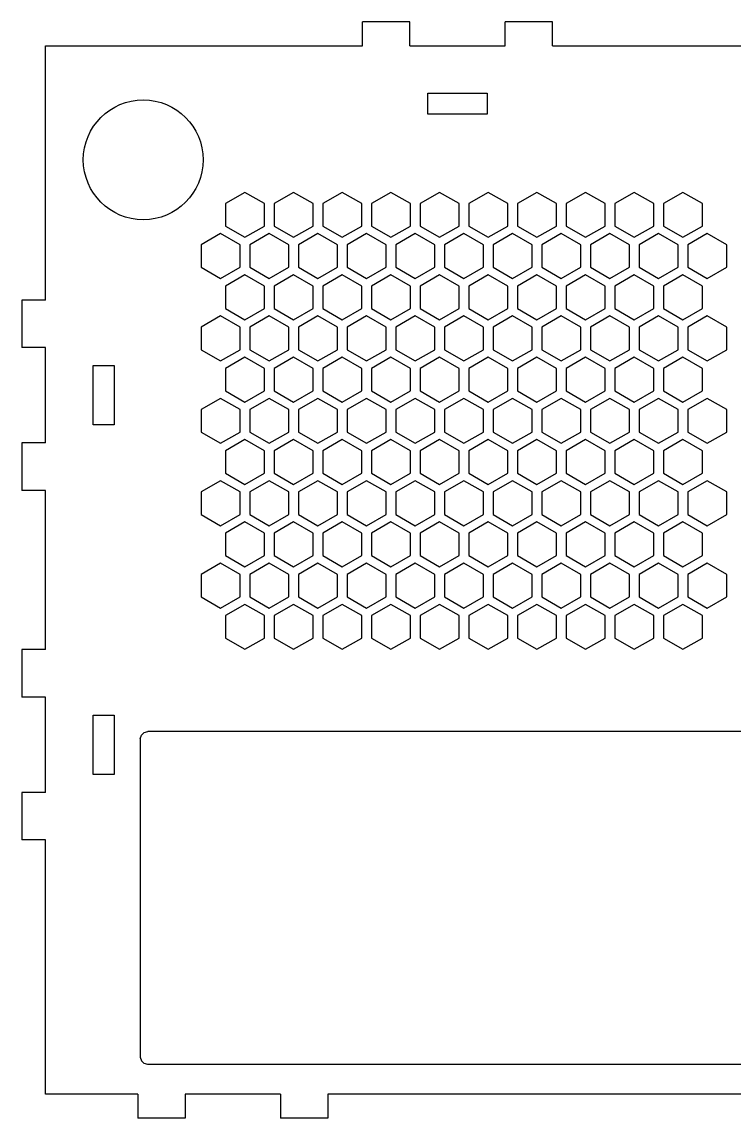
# Model space of a CAD drawing. Header units: inches. Extents: x 524 to 973, y 13 to 166.
# Drawn here: x 523.9 to 619, y 12.9 to 159.3 of the extents above; entities that cross this region are included whole.
import ezdxf

# ---------------------------------------------------------------- set-up
doc = ezdxf.new("R2010")
doc.units = ezdxf.units.IN
doc.header["$MEASUREMENT"] = 0
doc.layers.get('0').update_dxf_attribs({"true_color": 0xff5454})

msp = doc.modelspace()

# ---------------------------------------------------------------- linework, layer by layer
for p, q in [((575.71, 159.28, 0), (569.36, 159.28, 0)), ((569.36, 156.1, 0), (569.36, 159.28, 0)), ((575.71, 156.1, 0), (575.71, 159.28, 0)), ((594.76, 159.28, 0), (588.41, 159.28, 0)), ((588.41, 156.1, 0), (588.41, 159.28, 0)), ((594.76, 156.1, 0), (594.76, 159.28, 0)), ((527.06, 156.1, 0), (569.36, 156.1, 0)), ((527.06, 122.14, 0), (527.06, 156.1, 0)), ((575.71, 156.1, 0), (588.41, 156.1, 0)), ((594.76, 156.1, 0), (624.36, 156.1, 0)), ((578.09, 149.75, 0), (586.03, 149.75, 0)), ((578.09, 146.98, 0), (578.09, 149.75, 0)), ((586.03, 149.75, 0), (586.03, 146.98, 0)), ((586.03, 146.98, 0), (578.09, 146.98, 0)), ((553.67, 136.52, 0), (551.07, 135.02, 0)), ((556.27, 135.02, 0), (553.67, 136.52, 0)), ((560.17, 136.52, 0), (557.57, 135.02, 0)), ((562.77, 135.02, 0), (560.17, 136.52, 0)), ((566.67, 136.52, 0), (564.07, 135.02, 0)), ((569.27, 135.02, 0), (566.67, 136.52, 0)), ((573.17, 136.52, 0), (570.57, 135.02, 0)), ((575.77, 135.02, 0), (573.17, 136.52, 0)), ((579.67, 136.52, 0), (577.07, 135.02, 0)), ((582.27, 135.02, 0), (579.67, 136.52, 0)), ((586.17, 136.52, 0), (583.57, 135.02, 0)), ((588.77, 135.02, 0), (586.17, 136.52, 0)), ((592.67, 136.52, 0), (590.07, 135.02, 0)), ((595.27, 135.02, 0), (592.67, 136.52, 0)), ((599.17, 136.52, 0), (596.57, 135.02, 0)), ((601.77, 135.02, 0), (599.17, 136.52, 0)), ((605.67, 136.52, 0), (603.07, 135.02, 0)), ((608.27, 135.02, 0), (605.67, 136.52, 0)), ((612.17, 136.52, 0), (609.57, 135.02, 0)), ((614.77, 135.02, 0), (612.17, 136.52, 0)), ((551.07, 135.02, 0), (551.07, 132.02, 0)), ((556.27, 132.02, 0), (556.27, 135.02, 0)), ((557.57, 135.02, 0), (557.57, 132.02, 0)), ((562.77, 132.02, 0), (562.77, 135.02, 0)), ((564.07, 135.02, 0), (564.07, 132.02, 0)), ((569.27, 132.02, 0), (569.27, 135.02, 0)), ((570.57, 135.02, 0), (570.57, 132.02, 0)), ((575.77, 132.02, 0), (575.77, 135.02, 0)), ((577.07, 135.02, 0), (577.07, 132.02, 0)), ((582.27, 132.02, 0), (582.27, 135.02, 0)), ((583.57, 135.02, 0), (583.57, 132.02, 0)), ((588.77, 132.02, 0), (588.77, 135.02, 0)), ((590.07, 135.02, 0), (590.07, 132.02, 0)), ((595.27, 132.02, 0), (595.27, 135.02, 0)), ((596.57, 135.02, 0), (596.57, 132.02, 0)), ((601.77, 132.02, 0), (601.77, 135.02, 0)), ((603.07, 135.02, 0), (603.07, 132.02, 0)), ((608.27, 132.02, 0), (608.27, 135.02, 0)), ((609.57, 135.02, 0), (609.57, 132.02, 0)), ((614.77, 132.02, 0), (614.77, 135.02, 0)), ((551.07, 132.02, 0), (553.67, 130.52, 0)), ((553.67, 130.52, 0), (556.27, 132.02, 0)), ((557.57, 132.02, 0), (560.17, 130.52, 0)), ((560.17, 130.52, 0), (562.77, 132.02, 0)), ((564.07, 132.02, 0), (566.67, 130.52, 0)), ((566.67, 130.52, 0), (569.27, 132.02, 0)), ((570.57, 132.02, 0), (573.17, 130.52, 0)), ((573.17, 130.52, 0), (575.77, 132.02, 0)), ((577.07, 132.02, 0), (579.67, 130.52, 0)), ((579.67, 130.52, 0), (582.27, 132.02, 0)), ((583.57, 132.02, 0), (586.17, 130.52, 0)), ((586.17, 130.52, 0), (588.77, 132.02, 0)), ((590.07, 132.02, 0), (592.67, 130.52, 0)), ((592.67, 130.52, 0), (595.27, 132.02, 0)), ((596.57, 132.02, 0), (599.17, 130.52, 0)), ((599.17, 130.52, 0), (601.77, 132.02, 0)), ((603.07, 132.02, 0), (605.67, 130.52, 0)), ((605.67, 130.52, 0), (608.27, 132.02, 0)), ((609.57, 132.02, 0), (612.17, 130.52, 0)), ((612.17, 130.52, 0), (614.77, 132.02, 0)), ((550.42, 131.02, 0), (547.82, 129.52, 0)), ((553.02, 129.52, 0), (550.42, 131.02, 0)), ((556.92, 131.02, 0), (554.32, 129.52, 0)), ((559.52, 129.52, 0), (556.92, 131.02, 0)), ((563.42, 131.02, 0), (560.82, 129.52, 0)), ((566.02, 129.52, 0), (563.42, 131.02, 0)), ((569.92, 131.02, 0), (567.32, 129.52, 0)), ((572.52, 129.52, 0), (569.92, 131.02, 0)), ((576.42, 131.02, 0), (573.82, 129.52, 0)), ((579.02, 129.52, 0), (576.42, 131.02, 0)), ((582.92, 131.02, 0), (580.32, 129.52, 0)), ((585.52, 129.52, 0), (582.92, 131.02, 0)), ((589.42, 131.02, 0), (586.82, 129.52, 0)), ((592.02, 129.52, 0), (589.42, 131.02, 0)), ((595.92, 131.02, 0), (593.32, 129.52, 0)), ((598.52, 129.52, 0), (595.92, 131.02, 0)), ((602.42, 131.02, 0), (599.82, 129.52, 0)), ((605.02, 129.52, 0), (602.42, 131.02, 0)), ((608.92, 131.02, 0), (606.32, 129.52, 0)), ((611.52, 129.52, 0), (608.92, 131.02, 0)), ((615.42, 131.02, 0), (612.82, 129.52, 0)), ((618.02, 129.52, 0), (615.42, 131.02, 0)), ((547.82, 129.52, 0), (547.82, 126.52, 0)), ((553.02, 126.52, 0), (553.02, 129.52, 0)), ((554.32, 129.52, 0), (554.32, 126.52, 0)), ((559.52, 126.52, 0), (559.52, 129.52, 0)), ((560.82, 129.52, 0), (560.82, 126.52, 0)), ((566.02, 126.52, 0), (566.02, 129.52, 0)), ((567.32, 129.52, 0), (567.32, 126.52, 0)), ((572.52, 126.52, 0), (572.52, 129.52, 0)), ((573.82, 129.52, 0), (573.82, 126.52, 0)), ((579.02, 126.52, 0), (579.02, 129.52, 0)), ((580.32, 129.52, 0), (580.32, 126.52, 0)), ((585.52, 126.52, 0), (585.52, 129.52, 0)), ((586.82, 129.52, 0), (586.82, 126.52, 0)), ((592.02, 126.52, 0), (592.02, 129.52, 0)), ((593.32, 129.52, 0), (593.32, 126.52, 0)), ((598.52, 126.52, 0), (598.52, 129.52, 0)), ((599.82, 129.52, 0), (599.82, 126.52, 0)), ((605.02, 126.52, 0), (605.02, 129.52, 0)), ((606.32, 129.52, 0), (606.32, 126.52, 0)), ((611.52, 126.52, 0), (611.52, 129.52, 0)), ((612.82, 129.52, 0), (612.82, 126.52, 0)), ((618.02, 126.52, 0), (618.02, 129.52, 0)), ((547.82, 126.52, 0), (550.42, 125.02, 0)), ((550.42, 125.02, 0), (553.02, 126.52, 0)), ((554.32, 126.52, 0), (556.92, 125.02, 0)), ((556.92, 125.02, 0), (559.52, 126.52, 0)), ((560.82, 126.52, 0), (563.42, 125.02, 0)), ((563.42, 125.02, 0), (566.02, 126.52, 0)), ((567.32, 126.52, 0), (569.92, 125.02, 0)), ((569.92, 125.02, 0), (572.52, 126.52, 0)), ((573.82, 126.52, 0), (576.42, 125.02, 0)), ((576.42, 125.02, 0), (579.02, 126.52, 0)), ((580.32, 126.52, 0), (582.92, 125.02, 0)), ((582.92, 125.02, 0), (585.52, 126.52, 0)), ((586.82, 126.52, 0), (589.42, 125.02, 0)), ((589.42, 125.02, 0), (592.02, 126.52, 0)), ((593.32, 126.52, 0), (595.92, 125.02, 0)), ((595.92, 125.02, 0), (598.52, 126.52, 0)), ((599.82, 126.52, 0), (602.42, 125.02, 0)), ((602.42, 125.02, 0), (605.02, 126.52, 0)), ((606.32, 126.52, 0), (608.92, 125.02, 0)), ((608.92, 125.02, 0), (611.52, 126.52, 0)), ((612.82, 126.52, 0), (615.42, 125.02, 0)), ((615.42, 125.02, 0), (618.02, 126.52, 0)), ((553.67, 125.52, 0), (551.07, 124.02, 0)), ((556.27, 124.02, 0), (553.67, 125.52, 0)), ((560.17, 125.52, 0), (557.57, 124.02, 0)), ((562.77, 124.02, 0), (560.17, 125.52, 0)), ((566.67, 125.52, 0), (564.07, 124.02, 0)), ((569.27, 124.02, 0), (566.67, 125.52, 0)), ((573.17, 125.52, 0), (570.57, 124.02, 0)), ((575.77, 124.02, 0), (573.17, 125.52, 0)), ((579.67, 125.52, 0), (577.07, 124.02, 0)), ((582.27, 124.02, 0), (579.67, 125.52, 0)), ((586.17, 125.52, 0), (583.57, 124.02, 0)), ((588.77, 124.02, 0), (586.17, 125.52, 0)), ((592.67, 125.52, 0), (590.07, 124.02, 0)), ((595.27, 124.02, 0), (592.67, 125.52, 0)), ((599.17, 125.52, 0), (596.57, 124.02, 0)), ((601.77, 124.02, 0), (599.17, 125.52, 0)), ((605.67, 125.52, 0), (603.07, 124.02, 0)), ((608.27, 124.02, 0), (605.67, 125.52, 0)), ((612.17, 125.52, 0), (609.57, 124.02, 0)), ((614.77, 124.02, 0), (612.17, 125.52, 0)), ((551.07, 124.02, 0), (551.07, 121.02, 0)), ((556.27, 121.02, 0), (556.27, 124.02, 0)), ((557.57, 124.02, 0), (557.57, 121.02, 0)), ((562.77, 121.02, 0), (562.77, 124.02, 0)), ((564.07, 124.02, 0), (564.07, 121.02, 0)), ((569.27, 121.02, 0), (569.27, 124.02, 0)), ((570.57, 124.02, 0), (570.57, 121.02, 0)), ((575.77, 121.02, 0), (575.77, 124.02, 0)), ((577.07, 124.02, 0), (577.07, 121.02, 0)), ((582.27, 121.02, 0), (582.27, 124.02, 0)), ((583.57, 124.02, 0), (583.57, 121.02, 0)), ((588.77, 121.02, 0), (588.77, 124.02, 0)), ((590.07, 124.02, 0), (590.07, 121.02, 0)), ((595.27, 121.02, 0), (595.27, 124.02, 0)), ((596.57, 124.02, 0), (596.57, 121.02, 0)), ((601.77, 121.02, 0), (601.77, 124.02, 0)), ((603.07, 124.02, 0), (603.07, 121.02, 0)), ((608.27, 121.02, 0), (608.27, 124.02, 0)), ((609.57, 124.02, 0), (609.57, 121.02, 0)), ((614.77, 121.02, 0), (614.77, 124.02, 0)), ((527.06, 122.14, 0), (523.89, 122.14, 0)), ((523.89, 122.14, 0), (523.89, 115.79, 0)), ((550.42, 120.02, 0), (547.82, 118.52, 0)), ((553.02, 118.52, 0), (550.42, 120.02, 0)), ((551.07, 121.02, 0), (553.67, 119.52, 0)), ((553.67, 119.52, 0), (556.27, 121.02, 0)), ((556.92, 120.02, 0), (554.32, 118.52, 0)), ((559.52, 118.52, 0), (556.92, 120.02, 0)), ((557.57, 121.02, 0), (560.17, 119.52, 0)), ((560.17, 119.52, 0), (562.77, 121.02, 0)), ((563.42, 120.02, 0), (560.82, 118.52, 0)), ((566.02, 118.52, 0), (563.42, 120.02, 0)), ((564.07, 121.02, 0), (566.67, 119.52, 0)), ((566.67, 119.52, 0), (569.27, 121.02, 0)), ((569.92, 120.02, 0), (567.32, 118.52, 0)), ((572.52, 118.52, 0), (569.92, 120.02, 0)), ((570.57, 121.02, 0), (573.17, 119.52, 0)), ((573.17, 119.52, 0), (575.77, 121.02, 0)), ((576.42, 120.02, 0), (573.82, 118.52, 0)), ((579.02, 118.52, 0), (576.42, 120.02, 0)), ((577.07, 121.02, 0), (579.67, 119.52, 0)), ((579.67, 119.52, 0), (582.27, 121.02, 0)), ((582.92, 120.02, 0), (580.32, 118.52, 0)), ((585.52, 118.52, 0), (582.92, 120.02, 0)), ((583.57, 121.02, 0), (586.17, 119.52, 0)), ((586.17, 119.52, 0), (588.77, 121.02, 0)), ((589.42, 120.02, 0), (586.82, 118.52, 0)), ((592.02, 118.52, 0), (589.42, 120.02, 0)), ((590.07, 121.02, 0), (592.67, 119.52, 0)), ((592.67, 119.52, 0), (595.27, 121.02, 0)), ((595.92, 120.02, 0), (593.32, 118.52, 0)), ((598.52, 118.52, 0), (595.92, 120.02, 0)), ((596.57, 121.02, 0), (599.17, 119.52, 0)), ((599.17, 119.52, 0), (601.77, 121.02, 0)), ((602.42, 120.02, 0), (599.82, 118.52, 0)), ((605.02, 118.52, 0), (602.42, 120.02, 0)), ((603.07, 121.02, 0), (605.67, 119.52, 0)), ((605.67, 119.52, 0), (608.27, 121.02, 0)), ((608.92, 120.02, 0), (606.32, 118.52, 0)), ((611.52, 118.52, 0), (608.92, 120.02, 0)), ((609.57, 121.02, 0), (612.17, 119.52, 0)), ((612.17, 119.52, 0), (614.77, 121.02, 0)), ((615.42, 120.02, 0), (612.82, 118.52, 0)), ((618.02, 118.52, 0), (615.42, 120.02, 0)), ((547.82, 118.52, 0), (547.82, 115.52, 0)), ((553.02, 115.52, 0), (553.02, 118.52, 0)), ((554.32, 118.52, 0), (554.32, 115.52, 0)), ((559.52, 115.52, 0), (559.52, 118.52, 0)), ((560.82, 118.52, 0), (560.82, 115.52, 0)), ((566.02, 115.52, 0), (566.02, 118.52, 0)), ((567.32, 118.52, 0), (567.32, 115.52, 0)), ((572.52, 115.52, 0), (572.52, 118.52, 0)), ((573.82, 118.52, 0), (573.82, 115.52, 0)), ((579.02, 115.52, 0), (579.02, 118.52, 0)), ((580.32, 118.52, 0), (580.32, 115.52, 0)), ((585.52, 115.52, 0), (585.52, 118.52, 0)), ((586.82, 118.52, 0), (586.82, 115.52, 0)), ((592.02, 115.52, 0), (592.02, 118.52, 0)), ((593.32, 118.52, 0), (593.32, 115.52, 0)), ((598.52, 115.52, 0), (598.52, 118.52, 0)), ((599.82, 118.52, 0), (599.82, 115.52, 0)), ((605.02, 115.52, 0), (605.02, 118.52, 0)), ((606.32, 118.52, 0), (606.32, 115.52, 0)), ((611.52, 115.52, 0), (611.52, 118.52, 0)), ((612.82, 118.52, 0), (612.82, 115.52, 0)), ((618.02, 115.52, 0), (618.02, 118.52, 0)), ((527.06, 115.79, 0), (523.89, 115.79, 0)), ((527.06, 103.09, 0), (527.06, 115.79, 0)), ((547.82, 115.52, 0), (550.42, 114.02, 0)), ((550.42, 114.02, 0), (553.02, 115.52, 0)), ((553.67, 114.52, 0), (551.07, 113.02, 0)), ((556.27, 113.02, 0), (553.67, 114.52, 0)), ((554.32, 115.52, 0), (556.92, 114.02, 0)), ((556.92, 114.02, 0), (559.52, 115.52, 0)), ((560.17, 114.52, 0), (557.57, 113.02, 0)), ((562.77, 113.02, 0), (560.17, 114.52, 0)), ((560.82, 115.52, 0), (563.42, 114.02, 0)), ((563.42, 114.02, 0), (566.02, 115.52, 0)), ((566.67, 114.52, 0), (564.07, 113.02, 0)), ((569.27, 113.02, 0), (566.67, 114.52, 0)), ((567.32, 115.52, 0), (569.92, 114.02, 0)), ((569.92, 114.02, 0), (572.52, 115.52, 0)), ((573.17, 114.52, 0), (570.57, 113.02, 0)), ((575.77, 113.02, 0), (573.17, 114.52, 0)), ((573.82, 115.52, 0), (576.42, 114.02, 0)), ((576.42, 114.02, 0), (579.02, 115.52, 0)), ((579.67, 114.52, 0), (577.07, 113.02, 0)), ((582.27, 113.02, 0), (579.67, 114.52, 0)), ((580.32, 115.52, 0), (582.92, 114.02, 0)), ((582.92, 114.02, 0), (585.52, 115.52, 0)), ((586.17, 114.52, 0), (583.57, 113.02, 0)), ((588.77, 113.02, 0), (586.17, 114.52, 0)), ((586.82, 115.52, 0), (589.42, 114.02, 0)), ((589.42, 114.02, 0), (592.02, 115.52, 0)), ((592.67, 114.52, 0), (590.07, 113.02, 0)), ((595.27, 113.02, 0), (592.67, 114.52, 0)), ((593.32, 115.52, 0), (595.92, 114.02, 0)), ((595.92, 114.02, 0), (598.52, 115.52, 0)), ((599.17, 114.52, 0), (596.57, 113.02, 0)), ((601.77, 113.02, 0), (599.17, 114.52, 0)), ((599.82, 115.52, 0), (602.42, 114.02, 0)), ((602.42, 114.02, 0), (605.02, 115.52, 0)), ((605.67, 114.52, 0), (603.07, 113.02, 0)), ((608.27, 113.02, 0), (605.67, 114.52, 0)), ((606.32, 115.52, 0), (608.92, 114.02, 0)), ((608.92, 114.02, 0), (611.52, 115.52, 0)), ((612.17, 114.52, 0), (609.57, 113.02, 0)), ((614.77, 113.02, 0), (612.17, 114.52, 0)), ((612.82, 115.52, 0), (615.42, 114.02, 0)), ((615.42, 114.02, 0), (618.02, 115.52, 0)), ((533.41, 105.47, 0), (533.41, 113.41, 0)), ((533.41, 113.41, 0), (536.19, 113.41, 0)), ((536.19, 113.41, 0), (536.19, 105.47, 0)), ((551.07, 113.02, 0), (551.07, 110.02, 0)), ((556.27, 110.02, 0), (556.27, 113.02, 0)), ((557.57, 113.02, 0), (557.57, 110.02, 0)), ((562.77, 110.02, 0), (562.77, 113.02, 0)), ((564.07, 113.02, 0), (564.07, 110.02, 0)), ((569.27, 110.02, 0), (569.27, 113.02, 0)), ((570.57, 113.02, 0), (570.57, 110.02, 0)), ((575.77, 110.02, 0), (575.77, 113.02, 0)), ((577.07, 113.02, 0), (577.07, 110.02, 0)), ((582.27, 110.02, 0), (582.27, 113.02, 0)), ((583.57, 113.02, 0), (583.57, 110.02, 0)), ((588.77, 110.02, 0), (588.77, 113.02, 0)), ((590.07, 113.02, 0), (590.07, 110.02, 0)), ((595.27, 110.02, 0), (595.27, 113.02, 0)), ((596.57, 113.02, 0), (596.57, 110.02, 0)), ((601.77, 110.02, 0), (601.77, 113.02, 0)), ((603.07, 113.02, 0), (603.07, 110.02, 0)), ((608.27, 110.02, 0), (608.27, 113.02, 0)), ((609.57, 113.02, 0), (609.57, 110.02, 0)), ((614.77, 110.02, 0), (614.77, 113.02, 0)), ((551.07, 110.02, 0), (553.67, 108.52, 0)), ((553.67, 108.52, 0), (556.27, 110.02, 0)), ((557.57, 110.02, 0), (560.17, 108.52, 0)), ((560.17, 108.52, 0), (562.77, 110.02, 0)), ((564.07, 110.02, 0), (566.67, 108.52, 0)), ((566.67, 108.52, 0), (569.27, 110.02, 0)), ((570.57, 110.02, 0), (573.17, 108.52, 0)), ((573.17, 108.52, 0), (575.77, 110.02, 0)), ((577.07, 110.02, 0), (579.67, 108.52, 0)), ((579.67, 108.52, 0), (582.27, 110.02, 0)), ((583.57, 110.02, 0), (586.17, 108.52, 0)), ((586.17, 108.52, 0), (588.77, 110.02, 0)), ((590.07, 110.02, 0), (592.67, 108.52, 0)), ((592.67, 108.52, 0), (595.27, 110.02, 0)), ((596.57, 110.02, 0), (599.17, 108.52, 0)), ((599.17, 108.52, 0), (601.77, 110.02, 0)), ((603.07, 110.02, 0), (605.67, 108.52, 0)), ((605.67, 108.52, 0), (608.27, 110.02, 0)), ((609.57, 110.02, 0), (612.17, 108.52, 0)), ((612.17, 108.52, 0), (614.77, 110.02, 0)), ((550.42, 109.02, 0), (547.82, 107.52, 0)), ((553.02, 107.52, 0), (550.42, 109.02, 0)), ((556.92, 109.02, 0), (554.32, 107.52, 0)), ((559.52, 107.52, 0), (556.92, 109.02, 0)), ((563.42, 109.02, 0), (560.82, 107.52, 0)), ((566.02, 107.52, 0), (563.42, 109.02, 0)), ((569.92, 109.02, 0), (567.32, 107.52, 0)), ((572.52, 107.52, 0), (569.92, 109.02, 0)), ((576.42, 109.02, 0), (573.82, 107.52, 0)), ((579.02, 107.52, 0), (576.42, 109.02, 0)), ((582.92, 109.02, 0), (580.32, 107.52, 0)), ((585.52, 107.52, 0), (582.92, 109.02, 0)), ((589.42, 109.02, 0), (586.82, 107.52, 0)), ((592.02, 107.52, 0), (589.42, 109.02, 0)), ((595.92, 109.02, 0), (593.32, 107.52, 0)), ((598.52, 107.52, 0), (595.92, 109.02, 0)), ((602.42, 109.02, 0), (599.82, 107.52, 0)), ((605.02, 107.52, 0), (602.42, 109.02, 0)), ((608.92, 109.02, 0), (606.32, 107.52, 0)), ((611.52, 107.52, 0), (608.92, 109.02, 0)), ((615.42, 109.02, 0), (612.82, 107.52, 0)), ((618.02, 107.52, 0), (615.42, 109.02, 0)), ((547.82, 107.52, 0), (547.82, 104.52, 0)), ((553.02, 104.52, 0), (553.02, 107.52, 0)), ((554.32, 107.52, 0), (554.32, 104.52, 0)), ((559.52, 104.52, 0), (559.52, 107.52, 0)), ((560.82, 107.52, 0), (560.82, 104.52, 0)), ((566.02, 104.52, 0), (566.02, 107.52, 0)), ((567.32, 107.52, 0), (567.32, 104.52, 0)), ((572.52, 104.52, 0), (572.52, 107.52, 0)), ((573.82, 107.52, 0), (573.82, 104.52, 0)), ((579.02, 104.52, 0), (579.02, 107.52, 0)), ((580.32, 107.52, 0), (580.32, 104.52, 0)), ((585.52, 104.52, 0), (585.52, 107.52, 0)), ((586.82, 107.52, 0), (586.82, 104.52, 0)), ((592.02, 104.52, 0), (592.02, 107.52, 0)), ((593.32, 107.52, 0), (593.32, 104.52, 0)), ((598.52, 104.52, 0), (598.52, 107.52, 0)), ((599.82, 107.52, 0), (599.82, 104.52, 0)), ((605.02, 104.52, 0), (605.02, 107.52, 0)), ((606.32, 107.52, 0), (606.32, 104.52, 0)), ((611.52, 104.52, 0), (611.52, 107.52, 0)), ((612.82, 107.52, 0), (612.82, 104.52, 0)), ((618.02, 104.52, 0), (618.02, 107.52, 0)), ((536.19, 105.47, 0), (533.41, 105.47, 0)), ((547.82, 104.52, 0), (550.42, 103.02, 0)), ((550.42, 103.02, 0), (553.02, 104.52, 0)), ((554.32, 104.52, 0), (556.92, 103.02, 0)), ((556.92, 103.02, 0), (559.52, 104.52, 0)), ((560.82, 104.52, 0), (563.42, 103.02, 0)), ((563.42, 103.02, 0), (566.02, 104.52, 0)), ((567.32, 104.52, 0), (569.92, 103.02, 0)), ((569.92, 103.02, 0), (572.52, 104.52, 0)), ((573.82, 104.52, 0), (576.42, 103.02, 0)), ((576.42, 103.02, 0), (579.02, 104.52, 0)), ((580.32, 104.52, 0), (582.92, 103.02, 0)), ((582.92, 103.02, 0), (585.52, 104.52, 0)), ((586.82, 104.52, 0), (589.42, 103.02, 0)), ((589.42, 103.02, 0), (592.02, 104.52, 0)), ((593.32, 104.52, 0), (595.92, 103.02, 0)), ((595.92, 103.02, 0), (598.52, 104.52, 0)), ((599.82, 104.52, 0), (602.42, 103.02, 0)), ((602.42, 103.02, 0), (605.02, 104.52, 0)), ((606.32, 104.52, 0), (608.92, 103.02, 0)), ((608.92, 103.02, 0), (611.52, 104.52, 0)), ((612.82, 104.52, 0), (615.42, 103.02, 0)), ((615.42, 103.02, 0), (618.02, 104.52, 0)), ((527.06, 103.09, 0), (523.89, 103.09, 0)), ((523.89, 103.09, 0), (523.89, 101.58, 0)), ((553.67, 103.52, 0), (551.07, 102.02, 0)), ((556.27, 102.02, 0), (553.67, 103.52, 0)), ((560.17, 103.52, 0), (557.57, 102.02, 0)), ((562.77, 102.02, 0), (560.17, 103.52, 0)), ((566.67, 103.52, 0), (564.07, 102.02, 0)), ((569.27, 102.02, 0), (566.67, 103.52, 0)), ((573.17, 103.52, 0), (570.57, 102.02, 0)), ((575.77, 102.02, 0), (573.17, 103.52, 0)), ((579.67, 103.52, 0), (577.07, 102.02, 0)), ((582.27, 102.02, 0), (579.67, 103.52, 0)), ((586.17, 103.52, 0), (583.57, 102.02, 0)), ((588.77, 102.02, 0), (586.17, 103.52, 0)), ((592.67, 103.52, 0), (590.07, 102.02, 0)), ((595.27, 102.02, 0), (592.67, 103.52, 0)), ((599.17, 103.52, 0), (596.57, 102.02, 0)), ((601.77, 102.02, 0), (599.17, 103.52, 0)), ((605.67, 103.52, 0), (603.07, 102.02, 0)), ((608.27, 102.02, 0), (605.67, 103.52, 0)), ((612.17, 103.52, 0), (609.57, 102.02, 0)), ((614.77, 102.02, 0), (612.17, 103.52, 0)), ((523.89, 101.58, 0), (523.89, 96.74, 0)), ((551.07, 102.02, 0), (551.07, 99.02, 0)), ((556.27, 99.02, 0), (556.27, 102.02, 0)), ((557.57, 102.02, 0), (557.57, 99.02, 0)), ((562.77, 99.02, 0), (562.77, 102.02, 0)), ((564.07, 102.02, 0), (564.07, 99.02, 0)), ((569.27, 99.02, 0), (569.27, 102.02, 0)), ((570.57, 102.02, 0), (570.57, 99.02, 0)), ((575.77, 99.02, 0), (575.77, 102.02, 0)), ((577.07, 102.02, 0), (577.07, 99.02, 0)), ((582.27, 99.02, 0), (582.27, 102.02, 0)), ((583.57, 102.02, 0), (583.57, 99.02, 0)), ((588.77, 99.02, 0), (588.77, 102.02, 0)), ((590.07, 102.02, 0), (590.07, 99.02, 0)), ((595.27, 99.02, 0), (595.27, 102.02, 0)), ((596.57, 102.02, 0), (596.57, 99.02, 0)), ((601.77, 99.02, 0), (601.77, 102.02, 0)), ((603.07, 102.02, 0), (603.07, 99.02, 0)), ((608.27, 99.02, 0), (608.27, 102.02, 0)), ((609.57, 102.02, 0), (609.57, 99.02, 0)), ((614.77, 99.02, 0), (614.77, 102.02, 0)), ((551.07, 99.02, 0), (553.67, 97.52, 0)), ((553.67, 97.52, 0), (556.27, 99.02, 0)), ((557.57, 99.02, 0), (560.17, 97.52, 0)), ((560.17, 97.52, 0), (562.77, 99.02, 0)), ((564.07, 99.02, 0), (566.67, 97.52, 0)), ((566.67, 97.52, 0), (569.27, 99.02, 0)), ((570.57, 99.02, 0), (573.17, 97.52, 0)), ((573.17, 97.52, 0), (575.77, 99.02, 0)), ((577.07, 99.02, 0), (579.67, 97.52, 0)), ((579.67, 97.52, 0), (582.27, 99.02, 0)), ((583.57, 99.02, 0), (586.17, 97.52, 0)), ((586.17, 97.52, 0), (588.77, 99.02, 0)), ((590.07, 99.02, 0), (592.67, 97.52, 0)), ((592.67, 97.52, 0), (595.27, 99.02, 0)), ((596.57, 99.02, 0), (599.17, 97.52, 0)), ((599.17, 97.52, 0), (601.77, 99.02, 0)), ((603.07, 99.02, 0), (605.67, 97.52, 0)), ((605.67, 97.52, 0), (608.27, 99.02, 0)), ((609.57, 99.02, 0), (612.17, 97.52, 0)), ((612.17, 97.52, 0), (614.77, 99.02, 0)), ((527.06, 96.74, 0), (523.89, 96.74, 0)), ((527.06, 75.47, 0), (527.06, 96.74, 0)), ((550.42, 98.02, 0), (547.82, 96.52, 0)), ((553.02, 96.52, 0), (550.42, 98.02, 0)), ((556.92, 98.02, 0), (554.32, 96.52, 0)), ((559.52, 96.52, 0), (556.92, 98.02, 0)), ((563.42, 98.02, 0), (560.82, 96.52, 0)), ((566.02, 96.52, 0), (563.42, 98.02, 0)), ((569.92, 98.02, 0), (567.32, 96.52, 0)), ((572.52, 96.52, 0), (569.92, 98.02, 0)), ((576.42, 98.02, 0), (573.82, 96.52, 0)), ((579.02, 96.52, 0), (576.42, 98.02, 0)), ((582.92, 98.02, 0), (580.32, 96.52, 0)), ((585.52, 96.52, 0), (582.92, 98.02, 0)), ((589.42, 98.02, 0), (586.82, 96.52, 0)), ((592.02, 96.52, 0), (589.42, 98.02, 0)), ((595.92, 98.02, 0), (593.32, 96.52, 0)), ((598.52, 96.52, 0), (595.92, 98.02, 0)), ((602.42, 98.02, 0), (599.82, 96.52, 0)), ((605.02, 96.52, 0), (602.42, 98.02, 0)), ((608.92, 98.02, 0), (606.32, 96.52, 0)), ((611.52, 96.52, 0), (608.92, 98.02, 0)), ((615.42, 98.02, 0), (612.82, 96.52, 0)), ((618.02, 96.52, 0), (615.42, 98.02, 0)), ((547.82, 96.52, 0), (547.82, 93.52, 0)), ((553.02, 93.52, 0), (553.02, 96.52, 0)), ((554.32, 96.52, 0), (554.32, 93.52, 0)), ((559.52, 93.52, 0), (559.52, 96.52, 0)), ((560.82, 96.52, 0), (560.82, 93.52, 0)), ((566.02, 93.52, 0), (566.02, 96.52, 0)), ((567.32, 96.52, 0), (567.32, 93.52, 0)), ((572.52, 93.52, 0), (572.52, 96.52, 0)), ((573.82, 96.52, 0), (573.82, 93.52, 0)), ((579.02, 93.52, 0), (579.02, 96.52, 0)), ((580.32, 96.52, 0), (580.32, 93.52, 0)), ((585.52, 93.52, 0), (585.52, 96.52, 0)), ((586.82, 96.52, 0), (586.82, 93.52, 0)), ((592.02, 93.52, 0), (592.02, 96.52, 0)), ((593.32, 96.52, 0), (593.32, 93.52, 0)), ((598.52, 93.52, 0), (598.52, 96.52, 0)), ((599.82, 96.52, 0), (599.82, 93.52, 0)), ((605.02, 93.52, 0), (605.02, 96.52, 0)), ((606.32, 96.52, 0), (606.32, 93.52, 0)), ((611.52, 93.52, 0), (611.52, 96.52, 0)), ((612.82, 96.52, 0), (612.82, 93.52, 0)), ((618.02, 93.52, 0), (618.02, 96.52, 0)), ((547.82, 93.52, 0), (550.42, 92.02, 0)), ((550.42, 92.02, 0), (553.02, 93.52, 0)), ((553.67, 92.52, 0), (551.07, 91.02, 0)), ((556.27, 91.02, 0), (553.67, 92.52, 0)), ((554.32, 93.52, 0), (556.92, 92.02, 0)), ((556.92, 92.02, 0), (559.52, 93.52, 0)), ((560.17, 92.52, 0), (557.57, 91.02, 0)), ((562.77, 91.02, 0), (560.17, 92.52, 0)), ((560.82, 93.52, 0), (563.42, 92.02, 0)), ((563.42, 92.02, 0), (566.02, 93.52, 0)), ((566.67, 92.52, 0), (564.07, 91.02, 0)), ((569.27, 91.02, 0), (566.67, 92.52, 0)), ((567.32, 93.52, 0), (569.92, 92.02, 0)), ((569.92, 92.02, 0), (572.52, 93.52, 0)), ((573.17, 92.52, 0), (570.57, 91.02, 0)), ((575.77, 91.02, 0), (573.17, 92.52, 0)), ((573.82, 93.52, 0), (576.42, 92.02, 0)), ((576.42, 92.02, 0), (579.02, 93.52, 0)), ((579.67, 92.52, 0), (577.07, 91.02, 0)), ((582.27, 91.02, 0), (579.67, 92.52, 0)), ((580.32, 93.52, 0), (582.92, 92.02, 0)), ((582.92, 92.02, 0), (585.52, 93.52, 0)), ((586.17, 92.52, 0), (583.57, 91.02, 0)), ((588.77, 91.02, 0), (586.17, 92.52, 0)), ((586.82, 93.52, 0), (589.42, 92.02, 0)), ((589.42, 92.02, 0), (592.02, 93.52, 0)), ((592.67, 92.52, 0), (590.07, 91.02, 0)), ((595.27, 91.02, 0), (592.67, 92.52, 0)), ((593.32, 93.52, 0), (595.92, 92.02, 0)), ((595.92, 92.02, 0), (598.52, 93.52, 0)), ((599.17, 92.52, 0), (596.57, 91.02, 0)), ((601.77, 91.02, 0), (599.17, 92.52, 0)), ((599.82, 93.52, 0), (602.42, 92.02, 0)), ((602.42, 92.02, 0), (605.02, 93.52, 0)), ((605.67, 92.52, 0), (603.07, 91.02, 0)), ((608.27, 91.02, 0), (605.67, 92.52, 0)), ((606.32, 93.52, 0), (608.92, 92.02, 0)), ((608.92, 92.02, 0), (611.52, 93.52, 0)), ((612.17, 92.52, 0), (609.57, 91.02, 0)), ((614.77, 91.02, 0), (612.17, 92.52, 0)), ((612.82, 93.52, 0), (615.42, 92.02, 0)), ((615.42, 92.02, 0), (618.02, 93.52, 0)), ((551.07, 91.02, 0), (551.07, 88.02, 0)), ((556.27, 88.02, 0), (556.27, 91.02, 0)), ((557.57, 91.02, 0), (557.57, 88.02, 0)), ((562.77, 88.02, 0), (562.77, 91.02, 0)), ((564.07, 91.02, 0), (564.07, 88.02, 0)), ((569.27, 88.02, 0), (569.27, 91.02, 0)), ((570.57, 91.02, 0), (570.57, 88.02, 0)), ((575.77, 88.02, 0), (575.77, 91.02, 0)), ((577.07, 91.02, 0), (577.07, 88.02, 0)), ((582.27, 88.02, 0), (582.27, 91.02, 0)), ((583.57, 91.02, 0), (583.57, 88.02, 0)), ((588.77, 88.02, 0), (588.77, 91.02, 0)), ((590.07, 91.02, 0), (590.07, 88.02, 0)), ((595.27, 88.02, 0), (595.27, 91.02, 0)), ((596.57, 91.02, 0), (596.57, 88.02, 0)), ((601.77, 88.02, 0), (601.77, 91.02, 0)), ((603.07, 91.02, 0), (603.07, 88.02, 0)), ((608.27, 88.02, 0), (608.27, 91.02, 0)), ((609.57, 91.02, 0), (609.57, 88.02, 0)), ((614.77, 88.02, 0), (614.77, 91.02, 0)), ((551.07, 88.02, 0), (553.67, 86.52, 0)), ((553.67, 86.52, 0), (556.27, 88.02, 0)), ((557.57, 88.02, 0), (560.17, 86.52, 0)), ((560.17, 86.52, 0), (562.77, 88.02, 0)), ((564.07, 88.02, 0), (566.67, 86.52, 0)), ((566.67, 86.52, 0), (569.27, 88.02, 0)), ((570.57, 88.02, 0), (573.17, 86.52, 0)), ((573.17, 86.52, 0), (575.77, 88.02, 0)), ((577.07, 88.02, 0), (579.67, 86.52, 0)), ((579.67, 86.52, 0), (582.27, 88.02, 0)), ((583.57, 88.02, 0), (586.17, 86.52, 0)), ((586.17, 86.52, 0), (588.77, 88.02, 0)), ((590.07, 88.02, 0), (592.67, 86.52, 0)), ((592.67, 86.52, 0), (595.27, 88.02, 0)), ((596.57, 88.02, 0), (599.17, 86.52, 0)), ((599.17, 86.52, 0), (601.77, 88.02, 0)), ((603.07, 88.02, 0), (605.67, 86.52, 0)), ((605.67, 86.52, 0), (608.27, 88.02, 0)), ((609.57, 88.02, 0), (612.17, 86.52, 0)), ((612.17, 86.52, 0), (614.77, 88.02, 0)), ((550.42, 87.02, 0), (547.82, 85.52, 0)), ((553.02, 85.52, 0), (550.42, 87.02, 0)), ((556.92, 87.02, 0), (554.32, 85.52, 0)), ((559.52, 85.52, 0), (556.92, 87.02, 0)), ((563.42, 87.02, 0), (560.82, 85.52, 0)), ((566.02, 85.52, 0), (563.42, 87.02, 0)), ((569.92, 87.02, 0), (567.32, 85.52, 0)), ((572.52, 85.52, 0), (569.92, 87.02, 0)), ((576.42, 87.02, 0), (573.82, 85.52, 0)), ((579.02, 85.52, 0), (576.42, 87.02, 0)), ((582.92, 87.02, 0), (580.32, 85.52, 0)), ((585.52, 85.52, 0), (582.92, 87.02, 0)), ((589.42, 87.02, 0), (586.82, 85.52, 0)), ((592.02, 85.52, 0), (589.42, 87.02, 0)), ((595.92, 87.02, 0), (593.32, 85.52, 0)), ((598.52, 85.52, 0), (595.92, 87.02, 0)), ((602.42, 87.02, 0), (599.82, 85.52, 0)), ((605.02, 85.52, 0), (602.42, 87.02, 0)), ((608.92, 87.02, 0), (606.32, 85.52, 0)), ((611.52, 85.52, 0), (608.92, 87.02, 0)), ((615.42, 87.02, 0), (612.82, 85.52, 0)), ((618.02, 85.52, 0), (615.42, 87.02, 0)), ((547.82, 85.52, 0), (547.82, 82.52, 0)), ((553.02, 82.52, 0), (553.02, 85.52, 0)), ((554.32, 85.52, 0), (554.32, 82.52, 0)), ((559.52, 82.52, 0), (559.52, 85.52, 0)), ((560.82, 85.52, 0), (560.82, 82.52, 0)), ((566.02, 82.52, 0), (566.02, 85.52, 0)), ((567.32, 85.52, 0), (567.32, 82.52, 0)), ((572.52, 82.52, 0), (572.52, 85.52, 0)), ((573.82, 85.52, 0), (573.82, 82.52, 0)), ((579.02, 82.52, 0), (579.02, 85.52, 0)), ((580.32, 85.52, 0), (580.32, 82.52, 0)), ((585.52, 82.52, 0), (585.52, 85.52, 0)), ((586.82, 85.52, 0), (586.82, 82.52, 0)), ((592.02, 82.52, 0), (592.02, 85.52, 0)), ((593.32, 85.52, 0), (593.32, 82.52, 0)), ((598.52, 82.52, 0), (598.52, 85.52, 0)), ((599.82, 85.52, 0), (599.82, 82.52, 0)), ((605.02, 82.52, 0), (605.02, 85.52, 0)), ((606.32, 85.52, 0), (606.32, 82.52, 0)), ((611.52, 82.52, 0), (611.52, 85.52, 0)), ((612.82, 85.52, 0), (612.82, 82.52, 0)), ((618.02, 82.52, 0), (618.02, 85.52, 0)), ((547.82, 82.52, 0), (550.42, 81.02, 0)), ((550.42, 81.02, 0), (553.02, 82.52, 0)), ((554.32, 82.52, 0), (556.92, 81.02, 0)), ((556.92, 81.02, 0), (559.52, 82.52, 0)), ((560.82, 82.52, 0), (563.42, 81.02, 0)), ((563.42, 81.02, 0), (566.02, 82.52, 0)), ((567.32, 82.52, 0), (569.92, 81.02, 0)), ((569.92, 81.02, 0), (572.52, 82.52, 0)), ((573.82, 82.52, 0), (576.42, 81.02, 0)), ((576.42, 81.02, 0), (579.02, 82.52, 0)), ((580.32, 82.52, 0), (582.92, 81.02, 0)), ((582.92, 81.02, 0), (585.52, 82.52, 0)), ((586.82, 82.52, 0), (589.42, 81.02, 0)), ((589.42, 81.02, 0), (592.02, 82.52, 0)), ((593.32, 82.52, 0), (595.92, 81.02, 0)), ((595.92, 81.02, 0), (598.52, 82.52, 0)), ((599.82, 82.52, 0), (602.42, 81.02, 0)), ((602.42, 81.02, 0), (605.02, 82.52, 0)), ((606.32, 82.52, 0), (608.92, 81.02, 0)), ((608.92, 81.02, 0), (611.52, 82.52, 0)), ((612.82, 82.52, 0), (615.42, 81.02, 0)), ((615.42, 81.02, 0), (618.02, 82.52, 0)), ((553.67, 81.52, 0), (551.07, 80.02, 0)), ((556.27, 80.02, 0), (553.67, 81.52, 0)), ((560.17, 81.52, 0), (557.57, 80.02, 0)), ((562.77, 80.02, 0), (560.17, 81.52, 0)), ((566.67, 81.52, 0), (564.07, 80.02, 0)), ((569.27, 80.02, 0), (566.67, 81.52, 0)), ((573.17, 81.52, 0), (570.57, 80.02, 0)), ((575.77, 80.02, 0), (573.17, 81.52, 0)), ((579.67, 81.52, 0), (577.07, 80.02, 0)), ((582.27, 80.02, 0), (579.67, 81.52, 0)), ((586.17, 81.52, 0), (583.57, 80.02, 0)), ((588.77, 80.02, 0), (586.17, 81.52, 0)), ((592.67, 81.52, 0), (590.07, 80.02, 0)), ((595.27, 80.02, 0), (592.67, 81.52, 0)), ((599.17, 81.52, 0), (596.57, 80.02, 0)), ((601.77, 80.02, 0), (599.17, 81.52, 0)), ((605.67, 81.52, 0), (603.07, 80.02, 0)), ((608.27, 80.02, 0), (605.67, 81.52, 0)), ((612.17, 81.52, 0), (609.57, 80.02, 0)), ((614.77, 80.02, 0), (612.17, 81.52, 0)), ((551.07, 80.02, 0), (551.07, 77.02, 0)), ((556.27, 77.02, 0), (556.27, 80.02, 0)), ((557.57, 80.02, 0), (557.57, 77.02, 0)), ((562.77, 77.02, 0), (562.77, 80.02, 0)), ((564.07, 80.02, 0), (564.07, 77.02, 0)), ((569.27, 77.02, 0), (569.27, 80.02, 0)), ((570.57, 80.02, 0), (570.57, 77.02, 0)), ((575.77, 77.02, 0), (575.77, 80.02, 0)), ((577.07, 80.02, 0), (577.07, 77.02, 0)), ((582.27, 77.02, 0), (582.27, 80.02, 0)), ((583.57, 80.02, 0), (583.57, 77.02, 0)), ((588.77, 77.02, 0), (588.77, 80.02, 0)), ((590.07, 80.02, 0), (590.07, 77.02, 0)), ((595.27, 77.02, 0), (595.27, 80.02, 0)), ((596.57, 80.02, 0), (596.57, 77.02, 0)), ((601.77, 77.02, 0), (601.77, 80.02, 0)), ((603.07, 80.02, 0), (603.07, 77.02, 0)), ((608.27, 77.02, 0), (608.27, 80.02, 0)), ((609.57, 80.02, 0), (609.57, 77.02, 0)), ((614.77, 77.02, 0), (614.77, 80.02, 0)), ((551.07, 77.02, 0), (553.67, 75.52, 0)), ((553.67, 75.52, 0), (556.27, 77.02, 0)), ((557.57, 77.02, 0), (560.17, 75.52, 0)), ((560.17, 75.52, 0), (562.77, 77.02, 0)), ((564.07, 77.02, 0), (566.67, 75.52, 0)), ((566.67, 75.52, 0), (569.27, 77.02, 0)), ((570.57, 77.02, 0), (573.17, 75.52, 0)), ((573.17, 75.52, 0), (575.77, 77.02, 0)), ((577.07, 77.02, 0), (579.67, 75.52, 0)), ((579.67, 75.52, 0), (582.27, 77.02, 0)), ((583.57, 77.02, 0), (586.17, 75.52, 0)), ((586.17, 75.52, 0), (588.77, 77.02, 0)), ((590.07, 77.02, 0), (592.67, 75.52, 0)), ((592.67, 75.52, 0), (595.27, 77.02, 0)), ((596.57, 77.02, 0), (599.17, 75.52, 0)), ((599.17, 75.52, 0), (601.77, 77.02, 0)), ((603.07, 77.02, 0), (605.67, 75.52, 0)), ((605.67, 75.52, 0), (608.27, 77.02, 0)), ((609.57, 77.02, 0), (612.17, 75.52, 0)), ((612.17, 75.52, 0), (614.77, 77.02, 0)), ((527.06, 75.47, 0), (523.89, 75.47, 0)), ((523.89, 75.47, 0), (523.89, 69.12, 0)), ((527.06, 69.12, 0), (523.89, 69.12, 0)), ((527.06, 56.42, 0), (527.06, 69.12, 0)), ((533.41, 58.8, 0), (533.41, 66.74, 0)), ((533.41, 66.74, 0), (536.19, 66.74, 0)), ((536.19, 66.74, 0), (536.19, 58.8, 0)), ((540.2, 64.4, 0), (539.84, 64.04, 0)), ((540.2, 64.4, 0), (540.69, 64.54, 0)), ((697.46, 64.54, 0), (540.69, 64.54, 0)), ((539.7, 63.55, 0), (539.84, 64.04, 0)), ((539.7, 63.55, 0), (539.7, 21.08, 0)), ((536.19, 58.8, 0), (533.41, 58.8, 0)), ((527.06, 56.42, 0), (523.89, 56.42, 0)), ((523.89, 56.42, 0), (523.89, 50.07, 0)), ((527.06, 50.07, 0), (523.89, 50.07, 0)), ((527.06, 16.1, 0), (527.06, 50.07, 0)), ((539.7, 21.08, 0), (539.84, 20.58, 0)), ((540.2, 20.22, 0), (539.84, 20.58, 0)), ((540.69, 20.09, 0), (540.2, 20.22, 0)), ((697.46, 20.09, 0), (540.69, 20.09, 0)), ((539.36, 16.1, 0), (527.06, 16.1, 0)), ((539.36, 16.1, 0), (539.36, 12.93, 0)), ((545.71, 16.1, 0), (545.71, 12.93, 0)), ((558.41, 16.1, 0), (545.71, 16.1, 0)), ((558.41, 16.1, 0), (558.41, 12.93, 0)), ((564.76, 16.1, 0), (564.76, 12.93, 0)), ((709.36, 16.1, 0), (564.76, 16.1, 0)), ((545.71, 12.93, 0), (539.36, 12.93, 0)), ((564.76, 12.93, 0), (558.41, 12.93, 0))]:
    msp.add_line(p, q)
msp.add_circle((540.09, 140.87, 0), 8)

doc.saveas('drawing.dxf')
